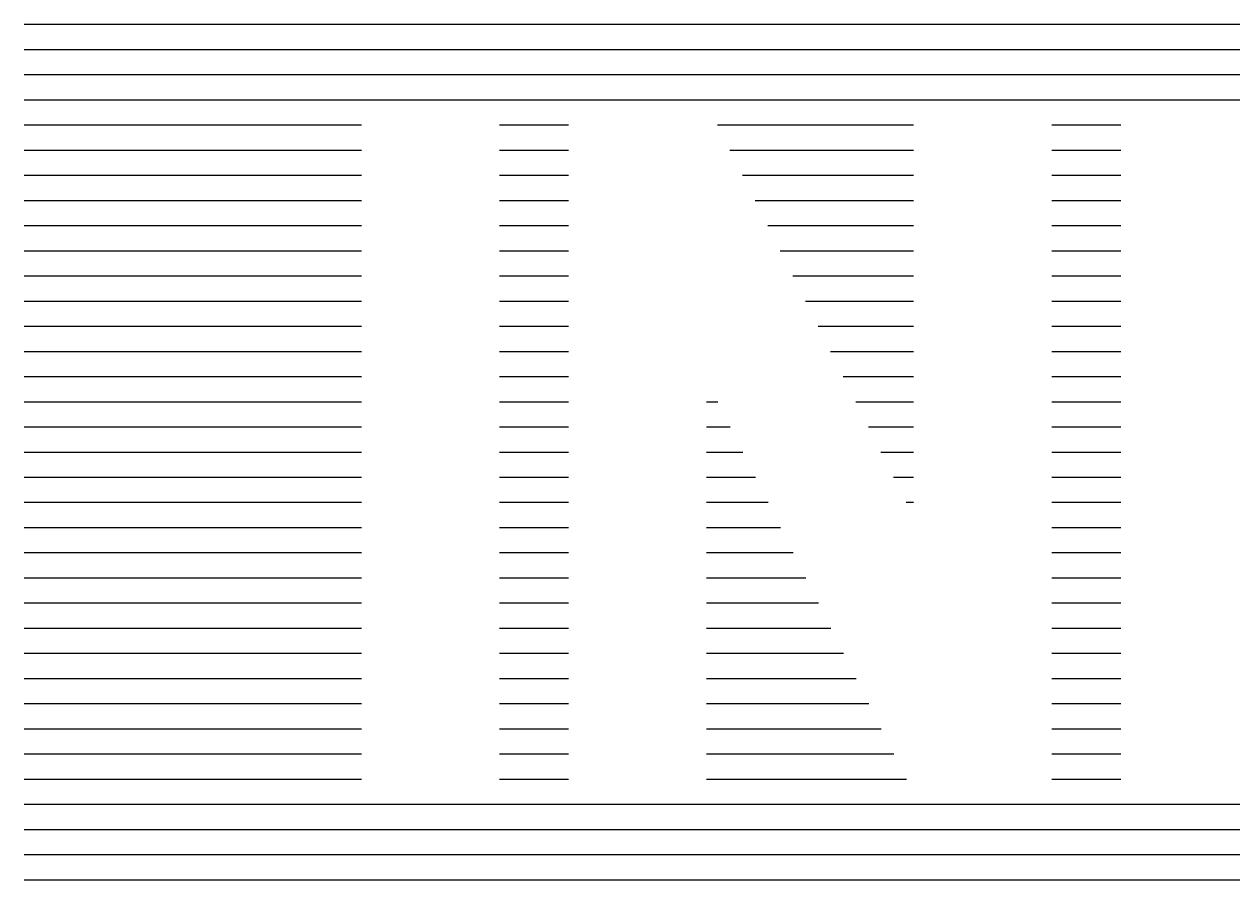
# Paper-space layout 'Layout1' of a CAD drawing. Extents: x -51516 to 7058931, y -29255 to 5150000.
# Drawn here: x 1481.59 to 1487.59, y 78 to 82.25 of the extents above; entities that cross this region are included whole.
import ezdxf

# ---------------------------------------------------------------- set-up
doc = ezdxf.new("R2010")
doc.units = 0
doc.header["$LTSCALE"] = 1000
doc.layers.get('0').update_dxf_attribs({"linetype": 'CONTINUOUS'})
doc.layers.add('COL', color=3, linetype='CONTINUOUS')

# ---------------------------------------------------------------- blocks, each defined once
blk = doc.blocks.new('*X')
at = {"color": 0}
for p, q in [((605.865, 82.25), (630.3092, 82.25)), ((605.865, 82.125), (630.3092, 82.125)), ((605.865, 82), (630.3092, 82)), ((605.865, 81.875), (630.3092, 81.875)), ((605.865, 81.75), (607.5405, 81.75)), ((608.2263, 81.75), (608.5692, 81.75)), ((609.3087, 81.75), (610.2837, 81.75)), ((610.9695, 81.75), (611.3124, 81.75)), ((605.865, 81.625), (607.5405, 81.625)), ((608.2263, 81.625), (608.5692, 81.625)), ((609.3712, 81.625), (610.2837, 81.625)), ((610.9695, 81.625), (611.3124, 81.625)), ((605.865, 81.5), (607.5405, 81.5)), ((608.2263, 81.5), (608.5692, 81.5)), ((609.4337, 81.5), (610.2837, 81.5)), ((610.9695, 81.5), (611.3124, 81.5)), ((605.865, 81.375), (607.5405, 81.375)), ((608.2263, 81.375), (608.5692, 81.375)), ((609.4962, 81.375), (610.2837, 81.375)), ((610.9695, 81.375), (611.3124, 81.375)), ((605.865, 81.25), (607.5405, 81.25)), ((608.2263, 81.25), (608.5692, 81.25)), ((609.5587, 81.25), (610.2837, 81.25)), ((610.9695, 81.25), (611.3124, 81.25)), ((605.865, 81.125), (607.5405, 81.125)), ((608.2263, 81.125), (608.5692, 81.125)), ((609.6212, 81.125), (610.2837, 81.125)), ((610.9695, 81.125), (611.3124, 81.125)), ((605.865, 81), (607.5405, 81)), ((608.2263, 81), (608.5692, 81)), ((609.6837, 81), (610.2837, 81)), ((610.9695, 81), (611.3124, 81)), ((605.865, 80.875), (607.5405, 80.875)), ((608.2263, 80.875), (608.5692, 80.875)), ((609.7462, 80.875), (610.2837, 80.875)), ((610.9695, 80.875), (611.3124, 80.875)), ((605.865, 80.75), (607.5405, 80.75)), ((608.2263, 80.75), (608.5692, 80.75)), ((609.8087, 80.75), (610.2837, 80.75)), ((610.9695, 80.75), (611.3124, 80.75)), ((605.865, 80.625), (607.5405, 80.625)), ((608.2263, 80.625), (608.5692, 80.625)), ((609.8712, 80.625), (610.2837, 80.625)), ((610.9695, 80.625), (611.3124, 80.625)), ((605.865, 80.5), (607.5405, 80.5)), ((608.2263, 80.5), (608.5692, 80.5)), ((609.9337, 80.5), (610.2837, 80.5)), ((610.9695, 80.5), (611.3124, 80.5)), ((605.865, 80.375), (607.5405, 80.375)), ((608.2263, 80.375), (608.5692, 80.375)), ((609.255, 80.375), (609.3104, 80.375)), ((609.9962, 80.375), (610.2837, 80.375)), ((610.9695, 80.375), (611.3124, 80.375)), ((605.865, 80.25), (607.5405, 80.25)), ((608.2263, 80.25), (608.5692, 80.25)), ((609.255, 80.25), (609.3729, 80.25)), ((610.0587, 80.25), (610.2837, 80.25)), ((610.9695, 80.25), (611.3124, 80.25)), ((605.865, 80.125), (607.5405, 80.125)), ((608.2263, 80.125), (608.5692, 80.125)), ((609.255, 80.125), (609.4354, 80.125)), ((610.1212, 80.125), (610.2837, 80.125)), ((610.9695, 80.125), (611.3124, 80.125)), ((605.865, 80), (607.5405, 80)), ((608.2263, 80), (608.5692, 80)), ((609.255, 80), (609.4979, 80)), ((610.1837, 80), (610.2837, 80)), ((610.9695, 80), (611.3124, 80)), ((605.865, 79.875), (607.5405, 79.875)), ((608.2263, 79.875), (608.5692, 79.875)), ((609.255, 79.875), (609.5604, 79.875)), ((610.2462, 79.875), (610.2837, 79.875)), ((610.9695, 79.875), (611.3124, 79.875)), ((605.865, 79.75), (607.5405, 79.75)), ((608.2263, 79.75), (608.5692, 79.75)), ((609.255, 79.75), (609.6229, 79.75)), ((610.9695, 79.75), (611.3124, 79.75)), ((605.865, 79.625), (607.5405, 79.625)), ((608.2263, 79.625), (608.5692, 79.625)), ((609.255, 79.625), (609.6854, 79.625)), ((610.9695, 79.625), (611.3124, 79.625)), ((605.865, 79.5), (607.5405, 79.5)), ((608.2263, 79.5), (608.5692, 79.5)), ((609.255, 79.5), (609.7479, 79.5)), ((610.9695, 79.5), (611.3124, 79.5)), ((605.865, 79.375), (607.5405, 79.375)), ((608.2263, 79.375), (608.5692, 79.375)), ((609.255, 79.375), (609.8104, 79.375)), ((610.9695, 79.375), (611.3124, 79.375)), ((605.865, 79.25), (607.5405, 79.25)), ((608.2263, 79.25), (608.5692, 79.25)), ((609.255, 79.25), (609.8729, 79.25)), ((610.9695, 79.25), (611.3124, 79.25)), ((605.865, 79.125), (607.5405, 79.125)), ((608.2263, 79.125), (608.5692, 79.125)), ((609.255, 79.125), (609.9354, 79.125)), ((610.9695, 79.125), (611.3124, 79.125)), ((605.865, 79), (607.5405, 79)), ((608.2263, 79), (608.5692, 79)), ((609.255, 79), (609.9979, 79)), ((610.9695, 79), (611.3124, 79)), ((605.865, 78.875), (607.5405, 78.875)), ((608.2263, 78.875), (608.5692, 78.875)), ((609.255, 78.875), (610.0604, 78.875)), ((610.9695, 78.875), (611.3124, 78.875)), ((605.865, 78.75), (607.5405, 78.75)), ((608.2263, 78.75), (608.5692, 78.75)), ((609.255, 78.75), (610.1229, 78.75)), ((610.9695, 78.75), (611.3124, 78.75)), ((605.865, 78.625), (607.5405, 78.625)), ((608.2263, 78.625), (608.5692, 78.625)), ((609.255, 78.625), (610.1854, 78.625)), ((610.9695, 78.625), (611.3124, 78.625)), ((605.865, 78.5), (607.5405, 78.5)), ((608.2263, 78.5), (608.5692, 78.5)), ((609.255, 78.5), (610.2479, 78.5)), ((610.9695, 78.5), (611.3124, 78.5)), ((605.865, 78.375), (630.3092, 78.375)), ((605.865, 78.25), (630.3092, 78.25)), ((605.865, 78.125), (630.3092, 78.125)), ((605.865, 78), (630.3092, 78))]:
    blk.add_line(p, q, dxfattribs=at)

psp = doc.layouts.get("Layout1")

# ---------------------------------------------------------------- block references
at = {"color": 0}
psp.add_blockref('*X', (875.7234, 0), dxfattribs=at)
at = {"layer": 'COL', "color": 0}
psp.add_blockref('*X', (875.7234, 0), dxfattribs=at)
psp.add_blockref('*X', (875.7234, 0), dxfattribs=at)
psp.add_blockref('*X', (875.7234, 0), dxfattribs=at)
psp.add_blockref('*X', (875.7234, 0), dxfattribs=at)
psp.add_blockref('*X', (875.7234, 0), dxfattribs=at)
psp.add_blockref('*X', (875.7234, 0), dxfattribs=at)
psp.add_blockref('*X', (875.7234, 0), dxfattribs=at)
psp.add_blockref('*X', (875.7234, 0), dxfattribs=at)
psp.add_blockref('*X', (875.7234, 0), dxfattribs=at)
psp.add_blockref('*X', (875.7234, 0), dxfattribs=at)
psp.add_blockref('*X', (875.7234, 0), dxfattribs=at)
psp.add_blockref('*X', (875.7234, 0), dxfattribs=at)
psp.add_blockref('*X', (875.7234, 0), dxfattribs=at)
psp.add_blockref('*X', (875.7234, 0), dxfattribs=at)
psp.add_blockref('*X', (875.7234, 0), dxfattribs=at)
psp.add_blockref('*X', (875.7234, 0), dxfattribs=at)
psp.add_blockref('*X', (875.7234, 0), dxfattribs=at)
psp.add_blockref('*X', (875.7234, 0), dxfattribs=at)
psp.add_blockref('*X', (875.7234, 0), dxfattribs=at)
psp.add_blockref('*X', (875.7234, 0), dxfattribs=at)
psp.add_blockref('*X', (875.7234, 0), dxfattribs=at)
psp.add_blockref('*X', (875.7234, 0), dxfattribs=at)
psp.add_blockref('*X', (875.7234, 0), dxfattribs=at)
psp.add_blockref('*X', (875.7234, 0), dxfattribs=at)
psp.add_blockref('*X', (875.7234, 0), dxfattribs=at)
psp.add_blockref('*X', (875.7234, 0), dxfattribs=at)
psp.add_blockref('*X', (875.7234, 0), dxfattribs=at)
psp.add_blockref('*X', (875.7234, 0), dxfattribs=at)
psp.add_blockref('*X', (875.7234, 0), dxfattribs=at)

doc.saveas('drawing.dxf')
